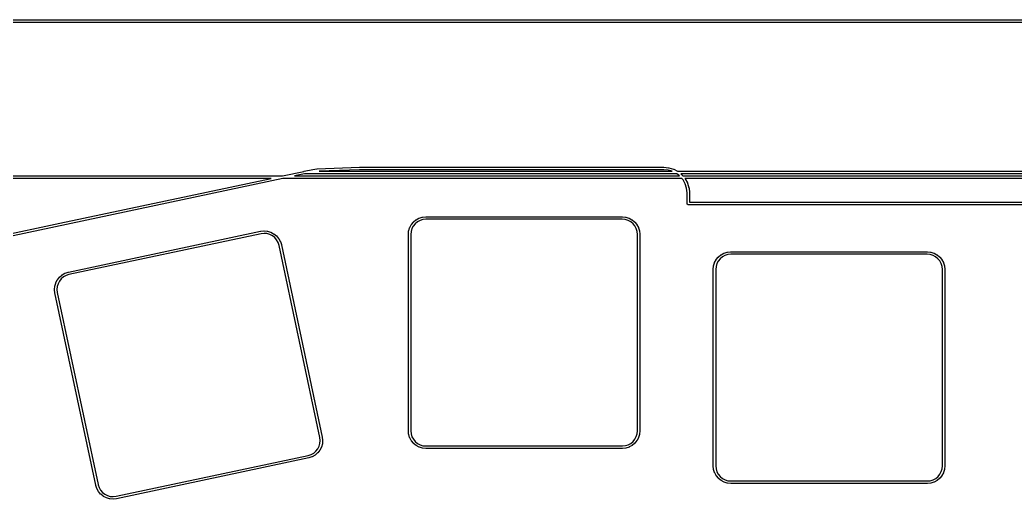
# Model space of a CAD drawing. Extents: x 59 to 2996, y -153 to 1402.
# Drawn here: x 719.1 to 779.9, y 524 to 553.2 of the extents above; entities that cross this region are included whole.
import ezdxf

# ---------------------------------------------------------------- set-up
doc = ezdxf.new("R2010")
doc.units = 0
doc.layers.add('BLACK', color=7, linetype='CONTINUOUS')

msp = doc.modelspace()

# ---------------------------------------------------------------- linework, layer by layer
at = {"layer": 'BLACK', "linetype": 'Continuous'}
for p, q in [((664.757, 553.249), (809.125, 553.249)), ((809.125, 553.099), (664.829, 553.099)), ((737.279, 544.144), (739.868, 544.248)), ((739.868, 544.248), (739.868, 544.248)), ((739.868, 544.248), (739.871, 544.248)), ((739.871, 544.248), (739.874, 544.248)), ((739.874, 544.248), (739.875, 544.248)), ((739.875, 544.248), (739.929, 544.249)), ((739.929, 544.249), (739.93, 544.249)), ((739.93, 544.249), (739.933, 544.249)), ((739.933, 544.249), (739.936, 544.249)), ((739.936, 544.249), (739.937, 544.249)), ((739.937, 544.249), (758.467, 544.249)), ((758.467, 544.249), (758.476, 544.248)), ((758.476, 544.248), (758.762, 544.22)), ((758.762, 544.22), (758.762, 544.22)), ((758.762, 544.22), (758.762, 544.22)), ((758.762, 544.22), (758.763, 544.22)), ((758.763, 544.22), (758.77, 544.219)), ((758.77, 544.219), (758.777, 544.218)), ((758.777, 544.218), (759.057, 544.133)), ((664.829, 543.719), (735.174, 543.719)), ((734.469, 543.569), (664.829, 543.569)), ((735.19, 543.569), (714.774, 539.23)), ((721.572, 540.828), (734.469, 543.569)), ((735.174, 543.719), (736.481, 543.997)), ((759.563, 543.569), (735.19, 543.569)), ((736.507, 543.849), (735.896, 543.719)), ((735.896, 543.719), (759.426, 543.719)), ((736.481, 543.997), (736.485, 543.998)), ((736.485, 543.998), (736.488, 543.999)), ((736.488, 543.999), (737.022, 544.112)), ((759.266, 543.849), (736.507, 543.849)), ((737.022, 544.112), (737.025, 544.112)), ((737.025, 544.112), (737.276, 544.144)), ((737.276, 544.144), (737.279, 544.144)), ((739.876, 544.098), (737.408, 543.999)), ((737.408, 543.999), (758.98, 543.999)), ((739.934, 544.099), (739.876, 544.098)), ((758.46, 544.099), (739.934, 544.099)), ((758.74, 544.072), (758.46, 544.099)), ((758.98, 543.999), (758.74, 544.072)), ((759.057, 544.133), (759.058, 544.133)), ((759.058, 544.133), (759.064, 544.13)), ((759.064, 544.13), (759.07, 544.127)), ((759.07, 544.127), (759.311, 543.999)), ((759.426, 543.719), (759.266, 543.849)), ((759.311, 543.999), (806.29, 543.999)), ((806.296, 543.849), (759.504, 543.849)), ((759.504, 543.849), (759.568, 543.797)), ((759.645, 543.471), (759.563, 543.569)), ((759.568, 543.797), (759.569, 543.796)), ((759.569, 543.796), (759.573, 543.791)), ((759.573, 543.791), (759.578, 543.787)), ((759.578, 543.787), (759.634, 543.719)), ((759.634, 543.719), (824.103, 543.719)), ((824.301, 543.569), (759.758, 543.569)), ((759.758, 543.569), (759.765, 543.561)), ((759.777, 543.226), (759.645, 543.471)), ((759.765, 543.561), (759.766, 543.56)), ((759.766, 543.56), (759.769, 543.554)), ((759.769, 543.554), (759.773, 543.549)), ((759.773, 543.549), (759.912, 543.291)), ((759.859, 542.961), (759.777, 543.226)), ((759.889, 542.681), (759.859, 542.961)), ((759.912, 543.291), (759.913, 543.29)), ((759.913, 543.29), (759.915, 543.284)), ((759.915, 543.284), (759.918, 543.278)), ((759.918, 543.278), (760.005, 542.998)), ((760.005, 542.998), (760.005, 542.997)), ((760.005, 542.997), (760.006, 542.99)), ((760.006, 542.99), (760.008, 542.984)), ((760.008, 542.984), (760.038, 542.693)), ((759.889, 542.674), (759.889, 542.681)), ((759.889, 542.038), (759.889, 542.674)), ((759.889, 542.674), (759.889, 542.674)), ((760.038, 542.693), (760.038, 542.692)), ((760.038, 542.692), (760.038, 542.688)), ((760.038, 542.688), (760.039, 542.685)), ((760.039, 542.685), (760.039, 542.678)), ((760.039, 542.678), (760.039, 542.678)), ((760.039, 542.678), (760.039, 542.109)), ((759.888, 542.034), (759.889, 542.038)), ((759.889, 542.031), (759.888, 542.034)), ((759.89, 542.02), (759.889, 542.031)), ((759.889, 542.031), (759.889, 542.031)), ((759.894, 542.006), (759.89, 542.02)), ((759.901, 541.992), (759.894, 542.006)), ((759.909, 541.982), (759.901, 541.992)), ((759.91, 541.981), (759.909, 541.982)), ((759.922, 541.972), (759.91, 541.981)), ((759.935, 541.965), (759.922, 541.972)), ((759.949, 541.96), (759.935, 541.965)), ((759.96, 541.959), (759.949, 541.96)), ((759.964, 541.959), (759.96, 541.959)), ((759.96, 541.959), (759.96, 541.959)), ((759.967, 541.959), (759.964, 541.959)), ((815.19, 541.959), (759.967, 541.959)), ((760.039, 542.109), (815.197, 542.109)), ((743.51, 541.132), (743.511, 541.133)), ((743.511, 541.133), (743.518, 541.135)), ((743.518, 541.135), (743.524, 541.138)), ((743.524, 541.138), (743.71, 541.196)), ((743.71, 541.196), (743.71, 541.196)), ((743.71, 541.196), (743.711, 541.196)), ((743.711, 541.196), (743.718, 541.197)), ((743.718, 541.197), (743.725, 541.199)), ((743.725, 541.199), (743.919, 541.219)), ((743.919, 541.219), (743.92, 541.219)), ((743.92, 541.219), (743.923, 541.219)), ((743.923, 541.219), (743.926, 541.219)), ((743.926, 541.219), (743.93, 541.219)), ((743.93, 541.219), (743.93, 541.219)), ((743.93, 541.219), (743.933, 541.219)), ((743.933, 541.219), (743.933, 541.219)), ((743.933, 541.219), (743.934, 541.219)), ((743.934, 541.219), (755.937, 541.219)), ((755.937, 541.219), (755.948, 541.218)), ((755.948, 541.218), (755.948, 541.218)), ((755.948, 541.218), (756.135, 541.2)), ((756.135, 541.2), (756.135, 541.2)), ((756.135, 541.2), (756.135, 541.2)), ((756.135, 541.2), (756.136, 541.2)), ((756.136, 541.2), (756.143, 541.198)), ((756.143, 541.198), (756.149, 541.197)), ((756.149, 541.197), (756.336, 541.141)), ((756.336, 541.141), (756.336, 541.141)), ((756.336, 541.141), (756.336, 541.141)), ((756.336, 541.141), (756.337, 541.14)), ((756.337, 541.14), (756.344, 541.138)), ((756.344, 541.138), (756.35, 541.135)), ((756.35, 541.135), (756.522, 541.043)), ((704.475, 537.194), (721.572, 540.828)), ((742.881, 540.36), (742.937, 540.547)), ((742.937, 540.547), (742.938, 540.548)), ((742.938, 540.548), (742.94, 540.554)), ((742.94, 540.554), (742.943, 540.561)), ((742.943, 540.561), (743.034, 540.733)), ((743.034, 540.733), (743.035, 540.734)), ((743.034, 540.733), (743.034, 540.733)), ((743.034, 540.733), (743.034, 540.733)), ((743.035, 540.734), (743.039, 540.739)), ((743.039, 540.739), (743.043, 540.745)), ((743.043, 540.745), (743.166, 540.896)), ((743.163, 540.656), (743.079, 540.497)), ((743.277, 540.796), (743.163, 540.656)), ((743.166, 540.896), (743.167, 540.897)), ((743.167, 540.897), (743.171, 540.902)), ((743.171, 540.902), (743.176, 540.907)), ((743.176, 540.907), (743.327, 541.031)), ((743.417, 540.911), (743.277, 540.796)), ((743.327, 541.032), (743.333, 541.036)), ((743.327, 541.031), (743.327, 541.032)), ((743.327, 541.031), (743.327, 541.031)), ((743.327, 541.031), (743.327, 541.031)), ((743.333, 541.036), (743.339, 541.039)), ((743.339, 541.039), (743.51, 541.132)), ((743.575, 540.997), (743.417, 540.911)), ((743.51, 541.132), (743.51, 541.132)), ((743.51, 541.132), (743.51, 541.132)), ((743.748, 541.05), (743.575, 540.997)), ((743.931, 541.069), (743.748, 541.05)), ((743.934, 541.069), (743.931, 541.069)), ((755.93, 541.069), (743.934, 541.069)), ((756.113, 541.051), (755.93, 541.069)), ((756.286, 540.999), (756.113, 541.051)), ((756.445, 540.914), (756.286, 540.999)), ((756.585, 540.8), (756.445, 540.914)), ((756.522, 541.043), (756.522, 541.043)), ((756.522, 541.043), (756.522, 541.043)), ((756.522, 541.043), (756.523, 541.043)), ((756.523, 541.043), (756.529, 541.039)), ((756.529, 541.039), (756.534, 541.035)), ((756.534, 541.035), (756.686, 540.912)), ((756.7, 540.661), (756.585, 540.8)), ((756.686, 540.912), (756.686, 540.911)), ((756.686, 540.911), (756.691, 540.907)), ((756.691, 540.907), (756.696, 540.902)), ((756.696, 540.902), (756.82, 540.751)), ((756.786, 540.503), (756.7, 540.661)), ((756.82, 540.751), (756.82, 540.751)), ((756.82, 540.751), (756.82, 540.751)), ((756.82, 540.751), (756.821, 540.751)), ((756.821, 540.751), (756.825, 540.745)), ((756.825, 540.745), (756.829, 540.739)), ((756.829, 540.739), (756.921, 540.568)), ((756.921, 540.568), (756.922, 540.567)), ((756.922, 540.567), (756.924, 540.56)), ((756.924, 540.56), (756.927, 540.554)), ((756.927, 540.554), (756.985, 540.368)), ((722.09, 537.837), (733.835, 540.333)), ((733.859, 540.185), (722.125, 537.691)), ((733.835, 540.333), (733.844, 540.334)), ((733.844, 540.334), (734.033, 540.355)), ((734.042, 540.205), (733.859, 540.185)), ((734.033, 540.355), (734.033, 540.355)), ((734.033, 540.355), (734.034, 540.355)), ((734.034, 540.355), (734.04, 540.355)), ((734.04, 540.355), (734.047, 540.355)), ((734.222, 540.19), (734.042, 540.205)), ((734.047, 540.355), (734.242, 540.339)), ((734.395, 540.14), (734.222, 540.19)), ((734.242, 540.339), (734.243, 540.339)), ((734.243, 540.339), (734.249, 540.338)), ((734.249, 540.338), (734.256, 540.336)), ((734.256, 540.336), (734.444, 540.283)), ((734.556, 540.058), (734.395, 540.14)), ((734.444, 540.283), (734.445, 540.282)), ((734.445, 540.282), (734.451, 540.28)), ((734.451, 540.28), (734.457, 540.277)), ((734.457, 540.277), (734.631, 540.188)), ((734.697, 539.946), (734.556, 540.058)), ((734.631, 540.188), (734.631, 540.188)), ((734.631, 540.188), (734.631, 540.188)), ((734.631, 540.188), (734.632, 540.187)), ((734.632, 540.187), (734.638, 540.184)), ((734.638, 540.184), (734.643, 540.18)), ((734.643, 540.18), (734.796, 540.059)), ((734.814, 539.808), (734.697, 539.946)), ((734.796, 540.059), (734.796, 540.059)), ((734.796, 540.059), (734.796, 540.059)), ((734.796, 540.059), (734.797, 540.058)), ((734.797, 540.058), (734.802, 540.053)), ((734.802, 540.053), (734.807, 540.049)), ((734.807, 540.049), (734.933, 539.9)), ((742.859, 540.156), (742.878, 540.346)), ((742.859, 540.148), (742.859, 540.156)), ((742.859, 528.144), (742.859, 540.148)), ((742.878, 540.347), (742.879, 540.354)), ((742.878, 540.346), (742.878, 540.347)), ((742.878, 540.346), (742.878, 540.346)), ((742.878, 540.346), (742.878, 540.346)), ((742.879, 540.354), (742.881, 540.36)), ((743.027, 540.324), (743.009, 540.141)), ((743.009, 540.141), (743.009, 528.145)), ((743.079, 540.497), (743.027, 540.324)), ((756.839, 540.33), (756.786, 540.503)), ((756.859, 540.147), (756.839, 540.33)), ((756.859, 540.144), (756.859, 540.147)), ((756.859, 528.148), (756.859, 540.144)), ((756.985, 540.368), (756.985, 540.367)), ((756.985, 540.367), (756.986, 540.36)), ((756.986, 540.36), (756.988, 540.353)), ((756.988, 540.353), (757.008, 540.159)), ((757.008, 540.159), (757.008, 540.158)), ((757.008, 540.158), (757.008, 540.155)), ((757.008, 540.155), (757.009, 540.152)), ((757.009, 540.152), (757.009, 540.148)), ((757.009, 540.148), (757.009, 540.148)), ((757.009, 540.148), (757.009, 540.145)), ((757.009, 540.145), (757.009, 540.145)), ((757.009, 540.145), (757.009, 540.144)), ((757.009, 540.144), (757.009, 528.141)), ((734.902, 539.651), (734.814, 539.808)), ((734.959, 539.476), (734.902, 539.651)), ((734.933, 539.9), (734.933, 539.9)), ((734.933, 539.9), (734.933, 539.9)), ((734.933, 539.9), (734.934, 539.899)), ((734.934, 539.899), (734.938, 539.894)), ((734.938, 539.894), (734.942, 539.888)), ((734.942, 539.888), (735.037, 539.718)), ((734.96, 539.473), (734.959, 539.476)), ((737.454, 527.739), (734.96, 539.473)), ((735.037, 539.718), (735.037, 539.718)), ((735.037, 539.718), (735.037, 539.718)), ((735.037, 539.718), (735.037, 539.717)), ((735.037, 539.717), (735.04, 539.71)), ((735.04, 539.71), (735.043, 539.704)), ((735.043, 539.704), (735.103, 539.519)), ((735.103, 539.519), (735.103, 539.518)), ((735.103, 539.518), (735.104, 539.514)), ((735.104, 539.514), (735.105, 539.511)), ((735.105, 539.511), (735.106, 539.508)), ((735.106, 539.508), (735.106, 539.508)), ((735.106, 539.508), (737.602, 527.763)), ((761.673, 538.605), (761.796, 538.756)), ((761.796, 538.756), (761.797, 538.757)), ((761.797, 538.757), (761.801, 538.762)), ((761.801, 538.762), (761.806, 538.767)), ((761.806, 538.767), (761.957, 538.891)), ((762.047, 538.771), (761.907, 538.656)), ((761.957, 538.892), (761.963, 538.896)), ((761.957, 538.891), (761.957, 538.892)), ((761.957, 538.891), (761.957, 538.891)), ((761.957, 538.891), (761.957, 538.891)), ((761.963, 538.896), (761.969, 538.899)), ((761.969, 538.899), (762.14, 538.992)), ((762.205, 538.857), (762.047, 538.771)), ((762.14, 538.992), (762.141, 538.993)), ((762.14, 538.992), (762.14, 538.992)), ((762.14, 538.992), (762.14, 538.992)), ((762.141, 538.993), (762.148, 538.995)), ((762.148, 538.995), (762.154, 538.998)), ((762.154, 538.998), (762.34, 539.056)), ((762.378, 538.91), (762.205, 538.857)), ((762.34, 539.056), (762.34, 539.056)), ((762.34, 539.056), (762.341, 539.056)), ((762.341, 539.056), (762.348, 539.057)), ((762.348, 539.057), (762.355, 539.059)), ((762.355, 539.059), (762.549, 539.079)), ((762.561, 538.929), (762.378, 538.91)), ((762.549, 539.079), (762.55, 539.079)), ((762.55, 539.079), (762.553, 539.079)), ((762.553, 539.079), (762.556, 539.079)), ((762.556, 539.079), (762.56, 539.079)), ((762.56, 539.079), (762.56, 539.079)), ((762.56, 539.079), (762.563, 539.079)), ((762.564, 538.929), (762.561, 538.929)), ((762.563, 539.079), (762.563, 539.079)), ((762.563, 539.079), (762.564, 539.079)), ((762.564, 539.079), (774.567, 539.079)), ((774.56, 538.929), (762.564, 538.929)), ((774.743, 538.911), (774.56, 538.929)), ((774.567, 539.079), (774.571, 539.079)), ((774.571, 539.079), (774.571, 539.079)), ((774.571, 539.079), (774.765, 539.06)), ((774.916, 538.859), (774.743, 538.911)), ((774.765, 539.06), (774.765, 539.06)), ((774.765, 539.06), (774.766, 539.06)), ((774.766, 539.06), (774.773, 539.058)), ((774.773, 539.058), (774.779, 539.057)), ((774.779, 539.057), (774.966, 539.001)), ((775.075, 538.775), (774.916, 538.859)), ((774.966, 539.001), (774.967, 539)), ((774.967, 539), (774.974, 538.998)), ((774.974, 538.998), (774.98, 538.995)), ((774.98, 538.995), (775.152, 538.903)), ((775.215, 538.66), (775.075, 538.775)), ((775.152, 538.903), (775.153, 538.903)), ((775.153, 538.903), (775.159, 538.899)), ((775.159, 538.899), (775.164, 538.895)), ((775.164, 538.895), (775.316, 538.772)), ((775.316, 538.772), (775.316, 538.771)), ((775.316, 538.771), (775.321, 538.767)), ((775.321, 538.767), (775.326, 538.762)), ((775.326, 538.762), (775.45, 538.611)), ((761.49, 538.019), (761.508, 538.206)), ((761.508, 538.207), (761.51, 538.214)), ((761.508, 538.206), (761.508, 538.207)), ((761.508, 538.206), (761.508, 538.206)), ((761.508, 538.206), (761.508, 538.206)), ((761.51, 538.214), (761.511, 538.22)), ((761.511, 538.22), (761.567, 538.407)), ((761.567, 538.407), (761.568, 538.408)), ((761.568, 538.408), (761.57, 538.414)), ((761.57, 538.414), (761.573, 538.421)), ((761.573, 538.421), (761.664, 538.593)), ((761.657, 538.184), (761.639, 538.001)), ((761.709, 538.357), (761.657, 538.184)), ((761.664, 538.593), (761.665, 538.594)), ((761.664, 538.593), (761.664, 538.593)), ((761.664, 538.593), (761.664, 538.593)), ((761.665, 538.594), (761.669, 538.599)), ((761.669, 538.599), (761.673, 538.605)), ((761.793, 538.516), (761.709, 538.357)), ((761.907, 538.656), (761.793, 538.516)), ((775.33, 538.521), (775.215, 538.66)), ((775.416, 538.363), (775.33, 538.521)), ((775.469, 538.19), (775.416, 538.363)), ((775.45, 538.611), (775.45, 538.611)), ((775.45, 538.611), (775.45, 538.611)), ((775.45, 538.611), (775.451, 538.611)), ((775.451, 538.611), (775.455, 538.605)), ((775.455, 538.605), (775.459, 538.599)), ((775.459, 538.599), (775.551, 538.428)), ((775.489, 538.007), (775.469, 538.19)), ((775.551, 538.428), (775.551, 538.428)), ((775.551, 538.428), (775.551, 538.428)), ((775.551, 538.428), (775.552, 538.427)), ((775.552, 538.427), (775.554, 538.42)), ((775.554, 538.42), (775.557, 538.414)), ((775.557, 538.414), (775.615, 538.228)), ((775.615, 538.228), (775.615, 538.227)), ((775.615, 538.227), (775.616, 538.22)), ((775.616, 538.22), (775.618, 538.213)), ((775.618, 538.213), (775.638, 538.019)), ((721.418, 537.374), (721.539, 537.527)), ((721.539, 537.527), (721.54, 537.528)), ((721.54, 537.528), (721.545, 537.533)), ((721.545, 537.533), (721.549, 537.538)), ((721.549, 537.538), (721.698, 537.664)), ((721.79, 537.545), (721.652, 537.428)), ((721.698, 537.664), (721.699, 537.665)), ((721.699, 537.665), (721.704, 537.669)), ((721.704, 537.669), (721.71, 537.672)), ((721.71, 537.672), (721.88, 537.768)), ((721.947, 537.633), (721.79, 537.545)), ((721.88, 537.768), (721.88, 537.768)), ((721.88, 537.768), (721.88, 537.768)), ((721.88, 537.768), (721.881, 537.768)), ((721.881, 537.768), (721.887, 537.771)), ((721.887, 537.771), (721.894, 537.773)), ((721.894, 537.773), (722.079, 537.834)), ((722.122, 537.69), (721.947, 537.633)), ((722.079, 537.834), (722.08, 537.834)), ((722.08, 537.834), (722.084, 537.835)), ((722.084, 537.835), (722.087, 537.836)), ((722.087, 537.836), (722.09, 537.836)), ((722.09, 537.836), (722.09, 537.837)), ((722.125, 537.691), (722.122, 537.69)), ((722.125, 537.691), (722.125, 537.691)), ((761.489, 538.008), (761.49, 538.019)), ((761.489, 526.004), (761.489, 538.008)), ((761.49, 538.019), (761.49, 538.019)), ((761.639, 538.001), (761.639, 526.005)), ((775.489, 538.004), (775.489, 538.007)), ((775.489, 526.008), (775.489, 538.004)), ((775.638, 538.019), (775.638, 538.018)), ((775.638, 538.018), (775.638, 538.015)), ((775.638, 538.015), (775.639, 538.012)), ((775.639, 538.012), (775.639, 538.008)), ((775.639, 538.008), (775.639, 538.008)), ((775.639, 538.008), (775.639, 538.005)), ((775.639, 538.005), (775.639, 538.005)), ((775.639, 538.005), (775.639, 538.004)), ((775.639, 538.004), (775.639, 526.001)), ((721.243, 536.778), (721.259, 536.973)), ((721.259, 536.974), (721.26, 536.98)), ((721.259, 536.973), (721.259, 536.974)), ((721.26, 536.98), (721.262, 536.987)), ((721.262, 536.987), (721.315, 537.175)), ((721.315, 537.175), (721.316, 537.176)), ((721.316, 537.176), (721.318, 537.182)), ((721.318, 537.182), (721.321, 537.188)), ((721.321, 537.188), (721.41, 537.362)), ((721.408, 536.953), (721.393, 536.773)), ((721.458, 537.126), (721.408, 536.953)), ((721.41, 537.363), (721.414, 537.368)), ((721.41, 537.362), (721.41, 537.363)), ((721.414, 537.368), (721.418, 537.374)), ((721.54, 537.287), (721.458, 537.126)), ((721.652, 537.428), (721.54, 537.287)), ((721.243, 536.771), (721.243, 536.778)), ((721.243, 536.764), (721.243, 536.771)), ((721.243, 536.763), (721.243, 536.764)), ((721.265, 536.569), (721.243, 536.763)), ((721.265, 536.566), (721.265, 536.569)), ((721.265, 536.569), (721.265, 536.569)), ((723.761, 524.821), (721.265, 536.566)), ((721.393, 536.773), (721.413, 536.59)), ((721.413, 536.59), (723.907, 524.856)), ((737.602, 527.763), (737.603, 527.759)), ((737.603, 527.759), (737.603, 527.759)), ((737.603, 527.759), (737.624, 527.565)), ((742.859, 528.141), (742.859, 528.144)), ((742.859, 528.144), (742.859, 528.144)), ((742.859, 528.144), (742.859, 528.144)), ((742.859, 528.137), (742.859, 528.141)), ((742.859, 528.141), (742.859, 528.141)), ((742.859, 528.134), (742.859, 528.137)), ((742.859, 528.131), (742.859, 528.134)), ((742.859, 528.13), (742.859, 528.131)), ((742.879, 527.935), (742.859, 528.13)), ((742.881, 527.929), (742.879, 527.935)), ((742.882, 527.922), (742.881, 527.929)), ((742.882, 527.921), (742.882, 527.922)), ((742.94, 527.735), (742.882, 527.921)), ((743.009, 528.145), (743.009, 528.141)), ((743.009, 528.141), (743.028, 527.958)), ((743.028, 527.958), (743.081, 527.786)), ((743.081, 527.786), (743.167, 527.627)), ((756.704, 527.633), (756.788, 527.792)), ((756.788, 527.792), (756.841, 527.965)), ((756.841, 527.965), (756.859, 528.148)), ((756.986, 527.928), (756.93, 527.742)), ((756.988, 527.935), (756.986, 527.928)), ((756.989, 527.942), (756.988, 527.935)), ((757.008, 528.137), (756.989, 527.943)), ((756.989, 527.943), (756.989, 527.943)), ((756.989, 527.943), (756.989, 527.943)), ((756.989, 527.943), (756.989, 527.942)), ((757.009, 528.141), (757.008, 528.137)), ((757.008, 528.137), (757.008, 528.137)), ((737.327, 527.042), (737.41, 527.203)), ((737.41, 527.203), (737.459, 527.376)), ((737.474, 527.556), (737.454, 527.739)), ((737.459, 527.376), (737.474, 527.556)), ((737.552, 527.153), (737.549, 527.147)), ((737.606, 527.342), (737.552, 527.154)), ((737.552, 527.154), (737.552, 527.153)), ((737.607, 527.348), (737.606, 527.342)), ((737.608, 527.355), (737.607, 527.348)), ((737.625, 527.551), (737.608, 527.356)), ((737.608, 527.356), (737.608, 527.355)), ((737.624, 527.565), (737.624, 527.564)), ((737.624, 527.564), (737.624, 527.557)), ((737.624, 527.557), (737.625, 527.551)), ((742.943, 527.728), (742.94, 527.735)), ((742.945, 527.722), (742.943, 527.728)), ((742.946, 527.721), (742.945, 527.722)), ((743.039, 527.549), (742.946, 527.721)), ((743.042, 527.544), (743.039, 527.549)), ((743.046, 527.538), (743.042, 527.544)), ((743.047, 527.537), (743.046, 527.538)), ((743.171, 527.387), (743.047, 527.537)), ((743.167, 527.627), (743.282, 527.488)), ((743.176, 527.382), (743.171, 527.387)), ((743.181, 527.377), (743.176, 527.382)), ((743.182, 527.377), (743.181, 527.377)), ((743.333, 527.253), (743.182, 527.377)), ((743.182, 527.377), (743.182, 527.377)), ((743.182, 527.377), (743.182, 527.377)), ((743.282, 527.488), (743.422, 527.374)), ((743.338, 527.25), (743.333, 527.253)), ((743.344, 527.246), (743.338, 527.25)), ((743.345, 527.245), (743.344, 527.246)), ((743.517, 527.154), (743.345, 527.245)), ((743.345, 527.245), (743.345, 527.245)), ((743.422, 527.374), (743.581, 527.289)), ((743.524, 527.151), (743.517, 527.154)), ((743.53, 527.148), (743.524, 527.151)), ((743.581, 527.289), (743.754, 527.237)), ((743.754, 527.237), (743.937, 527.219)), ((743.937, 527.219), (755.933, 527.219)), ((755.933, 527.219), (755.933, 527.219)), ((755.933, 527.219), (755.936, 527.219)), ((755.936, 527.219), (756.119, 527.239)), ((756.119, 527.239), (756.292, 527.292)), ((756.343, 527.151), (756.157, 527.093)), ((756.292, 527.292), (756.451, 527.378)), ((756.35, 527.153), (756.343, 527.151)), ((756.356, 527.156), (756.35, 527.153)), ((756.357, 527.157), (756.356, 527.156)), ((756.528, 527.249), (756.357, 527.157)), ((756.451, 527.378), (756.59, 527.493)), ((756.534, 527.253), (756.528, 527.249)), ((756.54, 527.257), (756.534, 527.253)), ((756.541, 527.258), (756.54, 527.257)), ((756.691, 527.382), (756.541, 527.258)), ((756.541, 527.258), (756.541, 527.258)), ((756.541, 527.258), (756.541, 527.258)), ((756.59, 527.493), (756.704, 527.633)), ((756.696, 527.387), (756.691, 527.382)), ((756.701, 527.391), (756.696, 527.387)), ((756.825, 527.544), (756.701, 527.392)), ((756.701, 527.392), (756.701, 527.391)), ((756.828, 527.549), (756.825, 527.544)), ((756.832, 527.555), (756.828, 527.549)), ((756.833, 527.556), (756.832, 527.555)), ((756.924, 527.728), (756.833, 527.556)), ((756.833, 527.556), (756.833, 527.556)), ((756.833, 527.556), (756.833, 527.556)), ((756.927, 527.734), (756.924, 527.728)), ((756.93, 527.741), (756.927, 527.734)), ((756.93, 527.742), (756.93, 527.742)), ((756.93, 527.742), (756.93, 527.742)), ((756.93, 527.742), (756.93, 527.741)), ((725.008, 524.144), (736.742, 526.638)), ((736.742, 526.638), (736.745, 526.639)), ((736.745, 526.639), (736.92, 526.696)), ((736.973, 526.555), (736.788, 526.495)), ((736.92, 526.696), (737.078, 526.784)), ((736.98, 526.558), (736.973, 526.555)), ((736.986, 526.561), (736.98, 526.558)), ((736.987, 526.561), (736.986, 526.561)), ((737.157, 526.656), (736.987, 526.561)), ((736.987, 526.561), (736.987, 526.561)), ((736.987, 526.561), (736.987, 526.561)), ((737.078, 526.784), (737.215, 526.901)), ((737.163, 526.66), (737.157, 526.656)), ((737.168, 526.664), (737.163, 526.66)), ((737.169, 526.665), (737.168, 526.664)), ((737.318, 526.791), (737.169, 526.665)), ((737.215, 526.901), (737.327, 527.042)), ((737.323, 526.796), (737.318, 526.791)), ((737.327, 526.801), (737.323, 526.796)), ((737.328, 526.802), (737.327, 526.801)), ((737.449, 526.955), (737.328, 526.802)), ((737.453, 526.96), (737.449, 526.955)), ((737.457, 526.966), (737.453, 526.96)), ((737.546, 527.141), (737.457, 526.967)), ((737.457, 526.967), (737.457, 526.967)), ((737.457, 526.967), (737.457, 526.967)), ((737.457, 526.967), (737.457, 526.966)), ((737.549, 527.147), (737.546, 527.141)), ((743.531, 527.148), (743.53, 527.148)), ((743.718, 527.092), (743.531, 527.148)), ((743.724, 527.09), (743.718, 527.092)), ((743.731, 527.089), (743.724, 527.09)), ((743.732, 527.089), (743.731, 527.089)), ((743.919, 527.07), (743.732, 527.089)), ((743.732, 527.089), (743.732, 527.089)), ((743.732, 527.089), (743.732, 527.089)), ((743.93, 527.069), (743.919, 527.07)), ((743.919, 527.07), (743.919, 527.07)), ((755.934, 527.069), (743.93, 527.069)), ((755.937, 527.069), (755.934, 527.069)), ((755.941, 527.069), (755.937, 527.069)), ((755.937, 527.069), (755.937, 527.069)), ((755.944, 527.07), (755.941, 527.069)), ((755.947, 527.07), (755.944, 527.07)), ((755.948, 527.07), (755.947, 527.07)), ((756.142, 527.09), (755.948, 527.07)), ((756.149, 527.092), (756.142, 527.09)), ((756.156, 527.093), (756.149, 527.092)), ((756.157, 527.093), (756.156, 527.093)), ((756.157, 527.093), (756.157, 527.093)), ((736.777, 526.492), (725.032, 523.996)), ((736.781, 526.493), (736.777, 526.492)), ((736.777, 526.492), (736.777, 526.492)), ((736.784, 526.494), (736.781, 526.493)), ((736.787, 526.495), (736.784, 526.494)), ((736.788, 526.495), (736.787, 526.495)), ((761.489, 526.001), (761.489, 526.004)), ((761.489, 526.004), (761.489, 526.004)), ((761.489, 526.004), (761.489, 526.004)), ((761.489, 525.997), (761.489, 526.001)), ((761.489, 526.001), (761.489, 526.001)), ((761.489, 525.994), (761.489, 525.997)), ((761.489, 525.991), (761.489, 525.994)), ((761.489, 525.99), (761.489, 525.991)), ((761.509, 525.795), (761.489, 525.99)), ((761.639, 526.005), (761.639, 526.005)), ((761.639, 526.005), (761.639, 526.001)), ((761.639, 526.001), (761.658, 525.818)), ((775.471, 525.825), (775.489, 526.008)), ((775.638, 525.997), (775.619, 525.803)), ((775.639, 526.001), (775.638, 525.997)), ((775.638, 525.997), (775.638, 525.997)), ((761.511, 525.789), (761.509, 525.795)), ((761.512, 525.782), (761.511, 525.789)), ((761.512, 525.781), (761.512, 525.782)), ((761.57, 525.595), (761.512, 525.781)), ((761.573, 525.588), (761.57, 525.595)), ((761.575, 525.582), (761.573, 525.588)), ((761.576, 525.581), (761.575, 525.582)), ((761.669, 525.409), (761.576, 525.581)), ((761.658, 525.818), (761.711, 525.646)), ((761.672, 525.404), (761.669, 525.409)), ((761.676, 525.398), (761.672, 525.404)), ((761.677, 525.397), (761.676, 525.398)), ((761.801, 525.247), (761.677, 525.397)), ((761.677, 525.397), (761.677, 525.397)), ((761.677, 525.397), (761.677, 525.397)), ((761.711, 525.646), (761.797, 525.487)), ((761.797, 525.487), (761.912, 525.348)), ((761.912, 525.348), (762.052, 525.234)), ((775.081, 525.238), (775.22, 525.353)), ((775.22, 525.353), (775.334, 525.493)), ((775.455, 525.404), (775.331, 525.252)), ((775.334, 525.493), (775.418, 525.652)), ((775.418, 525.652), (775.471, 525.825)), ((775.458, 525.409), (775.455, 525.404)), ((775.462, 525.415), (775.458, 525.409)), ((775.463, 525.416), (775.462, 525.415)), ((775.554, 525.588), (775.463, 525.416)), ((775.557, 525.594), (775.554, 525.588)), ((775.56, 525.601), (775.557, 525.594)), ((775.616, 525.788), (775.56, 525.602)), ((775.56, 525.602), (775.56, 525.602)), ((775.56, 525.602), (775.56, 525.602)), ((775.56, 525.602), (775.56, 525.601)), ((775.618, 525.795), (775.616, 525.788)), ((775.619, 525.802), (775.618, 525.795)), ((775.619, 525.803), (775.619, 525.803)), ((775.619, 525.803), (775.619, 525.803)), ((775.619, 525.803), (775.619, 525.802)), ((723.762, 524.817), (723.761, 524.821)), ((723.761, 524.821), (723.761, 524.821)), ((723.763, 524.814), (723.762, 524.817)), ((723.764, 524.811), (723.763, 524.814)), ((723.764, 524.81), (723.764, 524.811)), ((723.824, 524.624), (723.764, 524.81)), ((723.907, 524.856), (723.908, 524.853)), ((723.908, 524.853), (723.965, 524.678)), ((761.806, 525.242), (761.801, 525.247)), ((761.811, 525.237), (761.806, 525.242)), ((761.812, 525.237), (761.811, 525.237)), ((761.963, 525.113), (761.812, 525.237)), ((761.968, 525.11), (761.963, 525.113)), ((761.974, 525.106), (761.968, 525.11)), ((761.975, 525.105), (761.974, 525.106)), ((762.147, 525.014), (761.975, 525.105)), ((761.975, 525.105), (761.975, 525.105)), ((761.975, 525.105), (761.975, 525.105)), ((762.052, 525.234), (762.211, 525.149)), ((762.154, 525.011), (762.147, 525.014)), ((762.16, 525.008), (762.154, 525.011)), ((762.161, 525.008), (762.16, 525.008)), ((762.348, 524.952), (762.161, 525.008)), ((762.161, 525.008), (762.161, 525.008)), ((762.161, 525.008), (762.161, 525.008)), ((762.211, 525.149), (762.384, 525.097)), ((762.354, 524.95), (762.348, 524.952)), ((762.361, 524.949), (762.354, 524.95)), ((762.362, 524.949), (762.361, 524.949)), ((762.556, 524.93), (762.362, 524.949)), ((762.362, 524.949), (762.362, 524.949)), ((762.362, 524.949), (762.362, 524.949)), ((762.384, 525.097), (762.567, 525.079)), ((762.56, 524.929), (762.556, 524.93)), ((762.556, 524.93), (762.556, 524.93)), ((774.564, 524.929), (762.56, 524.929)), ((762.567, 525.079), (774.563, 525.079)), ((774.563, 525.079), (774.563, 525.079)), ((774.563, 525.079), (774.566, 525.079)), ((774.567, 524.929), (774.564, 524.929)), ((774.566, 525.079), (774.749, 525.099)), ((774.571, 524.929), (774.567, 524.929)), ((774.567, 524.929), (774.567, 524.929)), ((774.574, 524.93), (774.571, 524.929)), ((774.577, 524.93), (774.574, 524.93)), ((774.578, 524.93), (774.577, 524.93)), ((774.772, 524.95), (774.578, 524.93)), ((774.749, 525.099), (774.922, 525.152)), ((774.779, 524.952), (774.772, 524.95)), ((774.786, 524.953), (774.779, 524.952)), ((774.787, 524.953), (774.786, 524.953)), ((774.973, 525.011), (774.787, 524.953)), ((774.922, 525.152), (775.081, 525.238)), ((774.98, 525.013), (774.973, 525.011)), ((774.986, 525.016), (774.98, 525.013)), ((774.987, 525.017), (774.986, 525.016)), ((775.158, 525.109), (774.987, 525.017)), ((775.164, 525.113), (775.158, 525.109)), ((775.17, 525.117), (775.164, 525.113)), ((775.171, 525.118), (775.17, 525.117)), ((775.321, 525.242), (775.171, 525.118)), ((775.171, 525.118), (775.171, 525.118)), ((775.171, 525.118), (775.171, 525.118)), ((775.326, 525.247), (775.321, 525.242)), ((775.331, 525.251), (775.326, 525.247)), ((775.331, 525.252), (775.331, 525.252)), ((775.331, 525.252), (775.331, 525.252)), ((775.331, 525.252), (775.331, 525.251)), ((723.827, 524.618), (723.824, 524.624)), ((723.83, 524.612), (723.827, 524.618)), ((723.83, 524.611), (723.83, 524.612)), ((723.926, 524.441), (723.83, 524.611)), ((723.929, 524.435), (723.926, 524.441)), ((723.933, 524.429), (723.929, 524.435)), ((723.934, 524.429), (723.933, 524.429)), ((724.06, 524.28), (723.934, 524.429)), ((723.934, 524.429), (723.934, 524.429)), ((723.934, 524.429), (723.934, 524.429)), ((723.965, 524.678), (724.053, 524.52)), ((724.053, 524.52), (724.17, 524.383)), ((724.065, 524.275), (724.06, 524.28)), ((724.07, 524.271), (724.065, 524.275)), ((724.071, 524.27), (724.07, 524.271)), ((724.224, 524.149), (724.071, 524.27)), ((724.071, 524.27), (724.071, 524.27)), ((724.071, 524.27), (724.071, 524.27)), ((724.17, 524.383), (724.311, 524.271)), ((724.23, 524.145), (724.224, 524.149)), ((724.235, 524.141), (724.23, 524.145)), ((724.236, 524.141), (724.235, 524.141)), ((724.41, 524.052), (724.236, 524.141)), ((724.236, 524.141), (724.236, 524.141)), ((724.236, 524.141), (724.236, 524.141)), ((724.311, 524.271), (724.472, 524.188)), ((724.472, 524.188), (724.645, 524.139)), ((724.645, 524.139), (724.825, 524.123)), ((724.825, 524.123), (725.008, 524.144)), ((724.416, 524.049), (724.41, 524.052)), ((724.422, 524.046), (724.416, 524.049)), ((724.423, 524.046), (724.422, 524.046)), ((724.611, 523.992), (724.423, 524.046)), ((724.618, 523.991), (724.611, 523.992)), ((724.624, 523.99), (724.618, 523.991)), ((724.625, 523.99), (724.624, 523.99)), ((724.82, 523.973), (724.625, 523.99)), ((724.827, 523.973), (724.82, 523.973)), ((724.833, 523.973), (724.827, 523.973)), ((724.834, 523.974), (724.833, 523.973)), ((725.028, 523.995), (724.834, 523.974)), ((725.029, 523.995), (725.028, 523.995)), ((725.032, 523.996), (725.029, 523.995))]:
    msp.add_line(p, q, dxfattribs=at)

doc.saveas('drawing.dxf')
